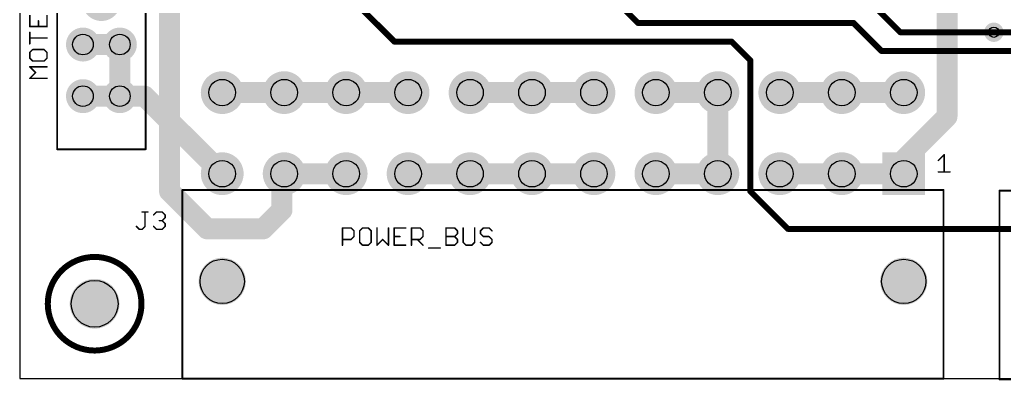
# Model space of a CAD drawing. Extents: x 0 to 5.5, y 0 to 2.75.
# Drawn here: x 0 to 2.628, y -0.004 to 0.959 of the extents above; entities that cross this region are included whole.
import ezdxf

# ---------------------------------------------------------------- set-up
doc = ezdxf.new("R2010")
doc.units = 0
for name, color, linetype in [('1', 14, 'CONTINUOUS'), ('16', 174, 'CONTINUOUS'), ('17', 94, 'CONTINUOUS'), ('18', 94, 'CONTINUOUS'), ('20', 178, 'CONTINUOUS'), ('21', 250, 'CONTINUOUS'), ('23', 178, 'CONTINUOUS'), ('29', 250, 'CONTINUOUS'), ('30', 250, 'CONTINUOUS'), ('44', 250, 'CONTINUOUS')]:
    doc.layers.add(name, color=color, linetype=linetype)

# ---------------------------------------------------------------- blocks, each defined once
blk = doc.blocks.new('SQUAREP')
blk.add_solid([(-0.5, -0.5), (0.5, -0.5), (-0.5, 0.5), (0.5, 0.5)])
blk = doc.blocks.new('ROUNDP')
at = {"const_width": 0.5}
blk.add_lwpolyline([(0, -0.25, 1), (0, 0.25, 1), (0, -0.25)], format="xyb", dxfattribs=at)
blk = doc.blocks.new('ROUNDV')
at = {"const_width": 0.5}
blk.add_lwpolyline([(0, -0.25, 1), (0, 0.25, 1), (0, -0.25)], format="xyb", dxfattribs=at)

msp = doc.modelspace()

# ---------------------------------------------------------------- linework, layer by layer
at = {"layer": '1'}
for points, const_width in [([(0.4, 1.05), (0.4, 0.5)], 0.056), ([(2.475, 0.7), (2.475, 1)], 0.056), ([(0.168898, 0.892126), (0.267323, 0.892126)], 0.056), ([(0.267323, 0.892126), (0.267323, 0.754331)], 0.056), ([(2.6, 0.925), (2.675, 0.925)], 0.016), ([(0.705906, 0.76378), (0.540551, 0.76378)], 0.056), ([(0.87126, 0.76378), (0.705906, 0.76378)], 0.056), ([(1.036614, 0.76378), (0.87126, 0.76378)], 0.056), ([(1.367323, 0.76378), (1.201969, 0.76378)], 0.056), ([(1.532677, 0.76378), (1.367323, 0.76378)], 0.056), ([(1.698031, 0.76378), (1.863386, 0.76378)], 0.056), ([(1.863386, 0.76378), (1.863386, 0.547244)], 0.056), ([(2.02874, 0.76378), (2.194094, 0.76378)], 0.056), ([(2.194094, 0.76378), (2.359449, 0.76378)], 0.056), ([(0.267323, 0.754331), (0.168898, 0.754331)], 0.056), ([(2.359449, 0.584449), (2.475, 0.7)], 0.056), ([(2.359449, 0.547244), (2.359449, 0.584449)], 0.056), ([(0.7, 0.541339), (0.705906, 0.547244)], 0.056), ([(0.7, 0.45), (0.7, 0.541339)], 0.056), ([(0.87126, 0.547244), (0.705906, 0.547244)], 0.056), ([(1.036614, 0.547244), (1.201969, 0.547244)], 0.056), ([(1.201969, 0.547244), (1.367323, 0.547244)], 0.056), ([(1.367323, 0.547244), (1.532677, 0.547244)], 0.056), ([(1.863386, 0.547244), (1.698031, 0.547244)], 0.056), ([(2.02874, 0.547244), (2.194094, 0.547244)], 0.056), ([(2.194094, 0.547244), (2.359449, 0.547244)], 0.056), ([(0.4, 0.5), (0.5, 0.4)], 0.056), ([(0.65, 0.4), (0.7, 0.45)], 0.056), ([(0.5, 0.4), (0.65, 0.4)], 0.056)]:
    msp.add_lwpolyline(points, dxfattribs=dict(at, const_width=const_width))
for points, const_width in [([(0.168898, 0.906126, 1), (0.168898, 0.878126)], 0.028), ([(0.281323, 0.892126, 1), (0.253323, 0.892126)], 0.028), ([(0.267323, 0.878126, 1), (0.267323, 0.906126)], 0.028), ([(2.6, 0.929, 1), (2.6, 0.921)], 0.008), ([(0.540551, 0.77778, 1), (0.540551, 0.74978)], 0.028), ([(0.705906, 0.77778, 1), (0.705906, 0.74978)], 0.028), ([(0.705906, 0.74978, 1), (0.705906, 0.77778)], 0.028), ([(0.87126, 0.77778, 1), (0.87126, 0.74978)], 0.028), ([(0.87126, 0.74978, 1), (0.87126, 0.77778)], 0.028), ([(1.036614, 0.74978, 1), (1.036614, 0.77778)], 0.028), ([(1.201969, 0.77778, 1), (1.201969, 0.74978)], 0.028), ([(1.367323, 0.77778, 1), (1.367323, 0.74978)], 0.028), ([(1.367323, 0.74978, 1), (1.367323, 0.77778)], 0.028), ([(1.532677, 0.74978, 1), (1.532677, 0.77778)], 0.028), ([(1.698031, 0.77778, 1), (1.698031, 0.74978)], 0.028), ([(1.877386, 0.76378, 1), (1.849386, 0.76378)], 0.028), ([(1.863386, 0.74978, 1), (1.863386, 0.77778)], 0.028), ([(2.02874, 0.77778, 1), (2.02874, 0.74978)], 0.028), ([(2.194094, 0.77778, 1), (2.194094, 0.74978)], 0.028), ([(2.194094, 0.74978, 1), (2.194094, 0.77778)], 0.028), ([(2.359449, 0.74978, 1), (2.359449, 0.77778)], 0.028), ([(0.168898, 0.768331, 1), (0.168898, 0.740331)], 0.028), ([(0.253323, 0.754331, 1), (0.281323, 0.754331)], 0.028), ([(0.267323, 0.740331, 1), (0.267323, 0.768331)], 0.028), ([(2.461, 0.7, 1), (2.489, 0.7)], 0.028), ([(2.484899, 0.690101, 1), (2.465101, 0.709899)], 0.028), ([(2.349549, 0.594348, 1), (2.369348, 0.574549)], 0.028), ([(2.373449, 0.584449, 1), (2.345449, 0.584449)], 0.028), ([(0.714, 0.541339, 1), (0.686, 0.541339)], 0.028), ([(0.690101, 0.551238, 1), (0.709899, 0.531439)], 0.028), ([(0.705906, 0.561244, 1), (0.705906, 0.533244)], 0.028), ([(0.715805, 0.537345, 1), (0.696006, 0.557144)], 0.028), ([(0.87126, 0.533244, 1), (0.87126, 0.561244)], 0.028), ([(1.036614, 0.561244, 1), (1.036614, 0.533244)], 0.028), ([(1.201969, 0.561244, 1), (1.201969, 0.533244)], 0.028), ([(1.201969, 0.533244, 1), (1.201969, 0.561244)], 0.028), ([(1.367323, 0.561244, 1), (1.367323, 0.533244)], 0.028), ([(1.367323, 0.533244, 1), (1.367323, 0.561244)], 0.028), ([(1.532677, 0.533244, 1), (1.532677, 0.561244)], 0.028), ([(1.698031, 0.561244, 1), (1.698031, 0.533244)], 0.028), ([(1.849386, 0.547244, 1), (1.877386, 0.547244)], 0.028), ([(1.863386, 0.533244, 1), (1.863386, 0.561244)], 0.028), ([(2.02874, 0.561244, 1), (2.02874, 0.533244)], 0.028), ([(2.194094, 0.561244, 1), (2.194094, 0.533244)], 0.028), ([(2.194094, 0.533244, 1), (2.194094, 0.561244)], 0.028), ([(2.345449, 0.547244, 1), (2.373449, 0.547244)], 0.028), ([(2.359449, 0.533244, 1), (2.359449, 0.561244)], 0.028), ([(0.409899, 0.509899, 1), (0.390101, 0.490101)], 0.028), ([(0.386, 0.5, 1), (0.414, 0.5)], 0.028), ([(0.709899, 0.440101, 1), (0.690101, 0.459899)], 0.028), ([(0.686, 0.45, 1), (0.714, 0.45)], 0.028), ([(0.5, 0.414, 1), (0.5, 0.386)], 0.028), ([(0.490101, 0.390101, 1), (0.509899, 0.409899)], 0.028), ([(0.640101, 0.409899, 1), (0.659899, 0.390101)], 0.028), ([(0.65, 0.386, 1), (0.65, 0.414)], 0.028)]:
    msp.add_lwpolyline(points, format="xyb", dxfattribs=dict(at, const_width=const_width))
at = {"layer": '16'}
for points, const_width in [([(1.5, 1.1), (1.65, 0.95)], 0.016), ([(2.225, 1.05), (2.35, 0.925)], 0.016), ([(0.9, 1), (1, 0.9)], 0.016), ([(1.65, 0.95), (2.225, 0.95)], 0.016), ([(2.225, 0.95), (2.3, 0.875)], 0.016), ([(2.35, 0.925), (2.6, 0.925)], 0.016), ([(1, 0.9), (1.9, 0.9)], 0.016), ([(1.9, 0.9), (1.95, 0.85)], 0.016), ([(2.3, 0.875), (2.725, 0.875)], 0.016), ([(1.95, 0.85), (1.95, 0.5)], 0.016), ([(0.267323, 0.754331), (0.333465, 0.754331)], 0.056), ([(0.333465, 0.754331), (0.540551, 0.547244)], 0.056), ([(1.95, 0.5), (2.05, 0.4)], 0.016), ([(2.05, 0.4), (2.8, 0.4)], 0.016)]:
    msp.add_lwpolyline(points, dxfattribs=dict(at, const_width=const_width))
for points, const_width in [([(1.65, 0.954, 1), (1.65, 0.946)], 0.008), ([(1.647172, 0.947172, 1), (1.652828, 0.952828)], 0.008), ([(2.227828, 0.952828, 1), (2.222172, 0.947172)], 0.008), ([(2.225, 0.946, 1), (2.225, 0.954)], 0.008), ([(2.35, 0.929, 1), (2.35, 0.921)], 0.008), ([(2.347172, 0.922172, 1), (2.352828, 0.927828)], 0.008), ([(2.6, 0.921, 1), (2.6, 0.929)], 0.008), ([(1, 0.904, 1), (1, 0.896)], 0.008), ([(0.997172, 0.897172, 1), (1.002828, 0.902828)], 0.008), ([(1.902828, 0.902828, 1), (1.897172, 0.897172)], 0.008), ([(1.9, 0.896, 1), (1.9, 0.904)], 0.008), ([(2.3, 0.879, 1), (2.3, 0.871)], 0.008), ([(2.297172, 0.872172, 1), (2.302828, 0.877828)], 0.008), ([(1.954, 0.85, 1), (1.946, 0.85)], 0.008), ([(1.947172, 0.847172, 1), (1.952828, 0.852828)], 0.008), ([(0.267323, 0.768331, 1), (0.267323, 0.740331)], 0.028), ([(0.343364, 0.76423, 1), (0.323565, 0.744431)], 0.028), ([(0.333465, 0.740331, 1), (0.333465, 0.768331)], 0.028), ([(0.530652, 0.537345, 1), (0.550451, 0.557144)], 0.028), ([(1.946, 0.5, 1), (1.954, 0.5)], 0.008), ([(1.952828, 0.502828, 1), (1.947172, 0.497172)], 0.008), ([(2.05, 0.404, 1), (2.05, 0.396)], 0.008), ([(2.047172, 0.397172, 1), (2.052828, 0.402828)], 0.008)]:
    msp.add_lwpolyline(points, format="xyb", dxfattribs=dict(at, const_width=const_width))
at = {"layer": '20'}
for p, q in [((0, 2.75), (0, 0)), ((0, 0), (5.5, 0))]:
    msp.add_line(p, q, dxfattribs=at)
for centre, radius in [((0.540551, 0.259843), 0.059055), ((2.359449, 0.259843), 0.059055), ((0.2, 0.2), 0.0625)]:
    msp.add_circle(centre, radius, dxfattribs=at)
at = {"layer": '21'}
for points, const_width in [([(0.1, 1.4), (0.1, 0.612598)], 0.005), ([(0.33622, 0.612598), (0.33622, 1.4)], 0.005), ([(0.026961, 0.970811), (0.026961, 0.940118)], 0.004), ([(0.073, 0.940118), (0.073, 0.970811)], 0.004), ([(0.04998, 0.940118), (0.04998, 0.955464)], 0.004), ([(0.026961, 0.940118), (0.073, 0.940118)], 0.004), ([(0.026961, 0.894078), (0.026961, 0.924771)], 0.004), ([(0.073, 0.909425), (0.026961, 0.909425)], 0.004), ([(0.034634, 0.878732), (0.026961, 0.871059)], 0.004), ([(0.026961, 0.871059), (0.026961, 0.855712)], 0.004), ([(0.065327, 0.878732), (0.034634, 0.878732)], 0.004), ([(0.073, 0.871059), (0.065327, 0.878732)], 0.004), ([(0.073, 0.855712), (0.073, 0.871059)], 0.004), ([(0.026961, 0.855712), (0.034634, 0.848039)], 0.004), ([(0.034634, 0.848039), (0.065327, 0.848039)], 0.004), ([(0.065327, 0.848039), (0.073, 0.855712)], 0.004), ([(0.042307, 0.817346), (0.026961, 0.832693)], 0.004), ([(0.026961, 0.832693), (0.073, 0.832693)], 0.004), ([(0.026961, 0.802), (0.042307, 0.817346)], 0.004), ([(0.073, 0.802), (0.026961, 0.802)], 0.004), ([(0.1, 0.612598), (0.33622, 0.612598)], 0.005), ([(2.452, 0.582693), (2.467346, 0.598039)], 0.004), ([(2.467346, 0.598039), (2.467346, 0.552)], 0.004), ([(2.452, 0.552), (2.482693, 0.552)], 0.004), ([(0.434252, 0.503937), (0.434252, 0)], 0.005), ([(2.465748, 0.503937), (0.434252, 0.503937)], 0.005), ([(2.465748, 0), (2.465748, 0.503937)], 0.005), ([(2.614961, 0.501969), (3.985039, 0.501969)], 0.005), ([(2.614961, -0.001969), (2.614961, 0.501969)], 0.005), ([(0.326795, 0.44489), (0.342142, 0.44489)], 0.004), ([(0.334468, 0.406523), (0.334468, 0.44489)], 0.004), ([(0.357488, 0.437216), (0.365161, 0.44489)], 0.004), ([(0.365161, 0.44489), (0.380508, 0.44489)], 0.004), ([(0.380508, 0.44489), (0.388181, 0.437216)], 0.004), ([(0.380508, 0.42187), (0.372834, 0.42187)], 0.004), ([(0.388181, 0.429543), (0.380508, 0.42187)], 0.004), ([(0.380508, 0.42187), (0.388181, 0.414197)], 0.004), ([(0.388181, 0.437216), (0.388181, 0.429543)], 0.004), ([(0.311449, 0.406523), (0.319122, 0.39885)], 0.004), ([(0.319122, 0.39885), (0.326795, 0.39885)], 0.004), ([(0.326795, 0.39885), (0.334468, 0.406523)], 0.004), ([(0.365161, 0.39885), (0.357488, 0.406523)], 0.004), ([(0.380508, 0.39885), (0.365161, 0.39885)], 0.004), ([(0.388181, 0.406523), (0.380508, 0.39885)], 0.004), ([(0.388181, 0.414197), (0.388181, 0.406523)], 0.004), ([(0.861449, 0.356331), (0.861449, 0.40237)], 0.004), ([(0.861449, 0.40237), (0.884468, 0.40237)], 0.004), ([(0.884468, 0.40237), (0.892142, 0.394697)], 0.004), ([(0.892142, 0.394697), (0.892142, 0.37935)], 0.004), ([(0.915161, 0.40237), (0.907488, 0.394697)], 0.004), ([(0.907488, 0.394697), (0.907488, 0.364004)], 0.004), ([(0.930508, 0.40237), (0.915161, 0.40237)], 0.004), ([(0.938181, 0.394697), (0.930508, 0.40237)], 0.004), ([(0.938181, 0.364004), (0.938181, 0.394697)], 0.004), ([(0.953527, 0.40237), (0.953527, 0.356331)], 0.004), ([(0.98422, 0.356331), (0.98422, 0.40237)], 0.004), ([(1.030259, 0.40237), (0.999567, 0.40237)], 0.004), ([(0.999567, 0.40237), (0.999567, 0.356331)], 0.004), ([(1.045606, 0.356331), (1.045606, 0.40237)], 0.004), ([(1.045606, 0.40237), (1.068625, 0.40237)], 0.004), ([(1.068625, 0.40237), (1.076299, 0.394697)], 0.004), ([(1.076299, 0.394697), (1.076299, 0.37935)], 0.004), ([(1.137684, 0.356331), (1.137684, 0.40237)], 0.004), ([(1.137684, 0.40237), (1.160704, 0.40237)], 0.004), ([(1.160704, 0.40237), (1.168377, 0.394697)], 0.004), ([(1.168377, 0.394697), (1.168377, 0.387023)], 0.004), ([(1.183724, 0.40237), (1.183724, 0.364004)], 0.004), ([(1.214416, 0.364004), (1.214416, 0.40237)], 0.004), ([(1.237436, 0.40237), (1.229763, 0.394697)], 0.004), ([(1.229763, 0.394697), (1.229763, 0.387023)], 0.004), ([(1.252782, 0.40237), (1.237436, 0.40237)], 0.004), ([(1.260456, 0.394697), (1.252782, 0.40237)], 0.004), ([(0.884468, 0.371677), (0.861449, 0.371677)], 0.004), ([(0.892142, 0.37935), (0.884468, 0.371677)], 0.004), ([(0.953527, 0.356331), (0.968874, 0.371677)], 0.004), ([(0.968874, 0.371677), (0.98422, 0.356331)], 0.004), ([(0.999567, 0.37935), (1.014913, 0.37935)], 0.004), ([(1.068625, 0.371677), (1.045606, 0.371677)], 0.004), ([(1.060952, 0.371677), (1.076299, 0.356331)], 0.004), ([(1.076299, 0.37935), (1.068625, 0.371677)], 0.004), ([(1.137684, 0.37935), (1.160704, 0.37935)], 0.004), ([(1.168377, 0.387023), (1.160704, 0.37935)], 0.004), ([(1.160704, 0.37935), (1.168377, 0.371677)], 0.004), ([(1.168377, 0.371677), (1.168377, 0.364004)], 0.004), ([(1.229763, 0.387023), (1.237436, 0.37935)], 0.004), ([(1.237436, 0.37935), (1.252782, 0.37935)], 0.004), ([(1.252782, 0.37935), (1.260456, 0.371677)], 0.004), ([(1.260456, 0.371677), (1.260456, 0.364004)], 0.004), ([(0.907488, 0.364004), (0.915161, 0.356331)], 0.004), ([(0.915161, 0.356331), (0.930508, 0.356331)], 0.004), ([(0.930508, 0.356331), (0.938181, 0.364004)], 0.004), ([(0.999567, 0.356331), (1.030259, 0.356331)], 0.004), ([(1.091645, 0.348658), (1.122338, 0.348658)], 0.004), ([(1.160704, 0.356331), (1.137684, 0.356331)], 0.004), ([(1.168377, 0.364004), (1.160704, 0.356331)], 0.004), ([(1.183724, 0.364004), (1.191397, 0.356331)], 0.004), ([(1.191397, 0.356331), (1.206743, 0.356331)], 0.004), ([(1.206743, 0.356331), (1.214416, 0.364004)], 0.004), ([(1.237436, 0.356331), (1.229763, 0.364004)], 0.004), ([(1.252782, 0.356331), (1.237436, 0.356331)], 0.004), ([(1.260456, 0.364004), (1.252782, 0.356331)], 0.004), ([(0.434252, 0), (2.465748, 0)], 0.005), ([(3.985039, -0.001969), (2.614961, -0.001969)], 0.005)]:
    msp.add_lwpolyline(points, dxfattribs=dict(at, const_width=const_width))
for points, const_width in [([(0.05098, 0.955464, 1), (0.04898, 0.955464)], 0.002), ([(0.026961, 0.941118, 1), (0.026961, 0.939118)], 0.002), ([(0.025961, 0.940118, 1), (0.027961, 0.940118)], 0.002), ([(0.027961, 0.924771, 1), (0.025961, 0.924771)], 0.002), ([(0.04898, 0.940118, 1), (0.05098, 0.940118)], 0.002), ([(0.072, 0.940118, 1), (0.074, 0.940118)], 0.002), ([(0.073, 0.939118, 1), (0.073, 0.941118)], 0.002), ([(0.026961, 0.910425, 1), (0.026961, 0.908425)], 0.002), ([(0.025961, 0.894078, 1), (0.027961, 0.894078)], 0.002), ([(0.073, 0.908425, 1), (0.073, 0.910425)], 0.002), ([(0.027961, 0.871059, 1), (0.025961, 0.871059)], 0.002), ([(0.026254, 0.871766, 1), (0.027668, 0.870352)], 0.002), ([(0.034634, 0.879732, 1), (0.034634, 0.877732)], 0.002), ([(0.035341, 0.878025, 1), (0.033927, 0.879439)], 0.002), ([(0.066034, 0.879439, 1), (0.06462, 0.878025)], 0.002), ([(0.065327, 0.877732, 1), (0.065327, 0.879732)], 0.002), ([(0.074, 0.871059, 1), (0.072, 0.871059)], 0.002), ([(0.072293, 0.870352, 1), (0.073707, 0.871766)], 0.002), ([(0.027668, 0.856419, 1), (0.026254, 0.855005)], 0.002), ([(0.025961, 0.855712, 1), (0.027961, 0.855712)], 0.002), ([(0.034634, 0.849039, 1), (0.034634, 0.847039)], 0.002), ([(0.033927, 0.847332, 1), (0.035341, 0.848746)], 0.002), ([(0.06462, 0.848746, 1), (0.066034, 0.847332)], 0.002), ([(0.065327, 0.847039, 1), (0.065327, 0.849039)], 0.002), ([(0.072, 0.855712, 1), (0.074, 0.855712)], 0.002), ([(0.073707, 0.855005, 1), (0.072293, 0.856419)], 0.002), ([(0.027668, 0.8334, 1), (0.026254, 0.831986)], 0.002), ([(0.026961, 0.833693, 1), (0.026961, 0.831693)], 0.002), ([(0.043014, 0.816639, 1), (0.0416, 0.818053)], 0.002), ([(0.0416, 0.816639, 1), (0.043014, 0.818053)], 0.002), ([(0.073, 0.831693, 1), (0.073, 0.833693)], 0.002), ([(0.026961, 0.803, 1), (0.026961, 0.801)], 0.002), ([(0.026254, 0.802707, 1), (0.027668, 0.801293)], 0.002), ([(0.073, 0.801, 1), (0.073, 0.803)], 0.002), ([(0.1, 0.613848, 1), (0.1, 0.611348)], 0.0025), ([(0.09875, 0.612598, 1), (0.10125, 0.612598)], 0.0025), ([(0.33497, 0.612598, 1), (0.33747, 0.612598)], 0.0025), ([(0.33622, 0.611348, 1), (0.33622, 0.613848)], 0.0025), ([(2.451293, 0.5834, 1), (2.452707, 0.581986)], 0.002), ([(2.468346, 0.598039, 1), (2.466346, 0.598039)], 0.002), ([(2.468053, 0.597332, 1), (2.466639, 0.598746)], 0.002), ([(2.452, 0.553, 1), (2.452, 0.551)], 0.002), ([(2.466346, 0.552, 1), (2.468346, 0.552)], 0.002), ([(2.482693, 0.551, 1), (2.482693, 0.553)], 0.002), ([(0.435502, 0.503937, 1), (0.433002, 0.503937)], 0.0025), ([(0.434252, 0.505187, 1), (0.434252, 0.502687)], 0.0025), ([(2.466998, 0.503937, 1), (2.464498, 0.503937)], 0.0025), ([(2.465748, 0.502687, 1), (2.465748, 0.505187)], 0.0025), ([(2.614961, 0.503219, 1), (2.614961, 0.500719)], 0.0025), ([(2.616211, 0.501969, 1), (2.613711, 0.501969)], 0.0025), ([(0.326795, 0.44589, 1), (0.326795, 0.44389)], 0.002), ([(0.335468, 0.44489, 1), (0.333468, 0.44489)], 0.002), ([(0.342142, 0.44389, 1), (0.342142, 0.44589)], 0.002), ([(0.365161, 0.44589, 1), (0.365161, 0.44389)], 0.002), ([(0.365868, 0.444183, 1), (0.364454, 0.445597)], 0.002), ([(0.381215, 0.445597, 1), (0.379801, 0.444183)], 0.002), ([(0.380508, 0.44389, 1), (0.380508, 0.44589)], 0.002), ([(0.356781, 0.437924, 1), (0.358195, 0.436509)], 0.002), ([(0.372834, 0.42287, 1), (0.372834, 0.42087)], 0.002), ([(0.381215, 0.422577, 1), (0.379801, 0.421163)], 0.002), ([(0.379801, 0.422577, 1), (0.381215, 0.421163)], 0.002), ([(0.380508, 0.42087, 1), (0.380508, 0.42287)], 0.002), ([(0.389181, 0.437216, 1), (0.387181, 0.437216)], 0.002), ([(0.387181, 0.429543, 1), (0.389181, 0.429543)], 0.002), ([(0.387474, 0.436509, 1), (0.388888, 0.437924)], 0.002), ([(0.388888, 0.428836, 1), (0.387474, 0.43025)], 0.002), ([(0.312156, 0.407231, 1), (0.310742, 0.405816)], 0.002), ([(0.319122, 0.39985, 1), (0.319122, 0.39785)], 0.002), ([(0.318415, 0.398143, 1), (0.319829, 0.399558)], 0.002), ([(0.326088, 0.399558, 1), (0.327502, 0.398143)], 0.002), ([(0.326795, 0.39785, 1), (0.326795, 0.39985)], 0.002), ([(0.333468, 0.406523, 1), (0.335468, 0.406523)], 0.002), ([(0.335175, 0.405816, 1), (0.333761, 0.407231)], 0.002), ([(0.358195, 0.407231, 1), (0.356781, 0.405816)], 0.002), ([(0.365161, 0.39985, 1), (0.365161, 0.39785)], 0.002), ([(0.364454, 0.398143, 1), (0.365868, 0.399558)], 0.002), ([(0.379801, 0.399558, 1), (0.381215, 0.398143)], 0.002), ([(0.380508, 0.39785, 1), (0.380508, 0.39985)], 0.002), ([(0.389181, 0.414197, 1), (0.387181, 0.414197)], 0.002), ([(0.387181, 0.406523, 1), (0.389181, 0.406523)], 0.002), ([(0.387474, 0.41349, 1), (0.388888, 0.414904)], 0.002), ([(0.388888, 0.405816, 1), (0.387474, 0.407231)], 0.002), ([(0.862449, 0.40237, 1), (0.860449, 0.40237)], 0.002), ([(0.861449, 0.40337, 1), (0.861449, 0.40137)], 0.002), ([(0.885175, 0.403077, 1), (0.883761, 0.401663)], 0.002), ([(0.884468, 0.40137, 1), (0.884468, 0.40337)], 0.002), ([(0.893142, 0.394697, 1), (0.891142, 0.394697)], 0.002), ([(0.891435, 0.39399, 1), (0.892849, 0.395404)], 0.002), ([(0.908488, 0.394697, 1), (0.906488, 0.394697)], 0.002), ([(0.906781, 0.395404, 1), (0.908195, 0.39399)], 0.002), ([(0.915161, 0.40337, 1), (0.915161, 0.40137)], 0.002), ([(0.915868, 0.401663, 1), (0.914454, 0.403077)], 0.002), ([(0.931215, 0.403077, 1), (0.929801, 0.401663)], 0.002), ([(0.930508, 0.40137, 1), (0.930508, 0.40337)], 0.002), ([(0.939181, 0.394697, 1), (0.937181, 0.394697)], 0.002), ([(0.937474, 0.39399, 1), (0.938888, 0.395404)], 0.002), ([(0.954527, 0.40237, 1), (0.952527, 0.40237)], 0.002), ([(0.98522, 0.40237, 1), (0.98322, 0.40237)], 0.002), ([(0.999567, 0.40337, 1), (0.999567, 0.40137)], 0.002), ([(1.000567, 0.40237, 1), (0.998567, 0.40237)], 0.002), ([(1.030259, 0.40137, 1), (1.030259, 0.40337)], 0.002), ([(1.046606, 0.40237, 1), (1.044606, 0.40237)], 0.002), ([(1.045606, 0.40337, 1), (1.045606, 0.40137)], 0.002), ([(1.069332, 0.403077, 1), (1.067918, 0.401663)], 0.002), ([(1.068625, 0.40137, 1), (1.068625, 0.40337)], 0.002), ([(1.077299, 0.394697, 1), (1.075299, 0.394697)], 0.002), ([(1.075591, 0.39399, 1), (1.077006, 0.395404)], 0.002), ([(1.138684, 0.40237, 1), (1.136684, 0.40237)], 0.002), ([(1.137684, 0.40337, 1), (1.137684, 0.40137)], 0.002), ([(1.161411, 0.403077, 1), (1.159997, 0.401663)], 0.002), ([(1.160704, 0.40137, 1), (1.160704, 0.40337)], 0.002), ([(1.169377, 0.394697, 1), (1.167377, 0.394697)], 0.002), ([(1.16767, 0.39399, 1), (1.169084, 0.395404)], 0.002), ([(1.184724, 0.40237, 1), (1.182724, 0.40237)], 0.002), ([(1.215416, 0.40237, 1), (1.213416, 0.40237)], 0.002), ([(1.230763, 0.394697, 1), (1.228763, 0.394697)], 0.002), ([(1.229056, 0.395404, 1), (1.23047, 0.39399)], 0.002), ([(1.237436, 0.40337, 1), (1.237436, 0.40137)], 0.002), ([(1.238143, 0.401663, 1), (1.236729, 0.403077)], 0.002), ([(1.253489, 0.403077, 1), (1.252075, 0.401663)], 0.002), ([(1.252782, 0.40137, 1), (1.252782, 0.40337)], 0.002), ([(1.259748, 0.39399, 1), (1.261163, 0.395404)], 0.002), ([(0.861449, 0.372677, 1), (0.861449, 0.370677)], 0.002), ([(0.883761, 0.372384, 1), (0.885175, 0.37097)], 0.002), ([(0.884468, 0.370677, 1), (0.884468, 0.372677)], 0.002), ([(0.891142, 0.37935, 1), (0.893142, 0.37935)], 0.002), ([(0.892849, 0.378643, 1), (0.891435, 0.380057)], 0.002), ([(0.969581, 0.372384, 1), (0.968167, 0.37097)], 0.002), ([(0.969581, 0.37097, 1), (0.968167, 0.372384)], 0.002), ([(0.999567, 0.38035, 1), (0.999567, 0.37835)], 0.002), ([(1.014913, 0.37835, 1), (1.014913, 0.38035)], 0.002), ([(1.045606, 0.372677, 1), (1.045606, 0.370677)], 0.002), ([(1.061659, 0.372384, 1), (1.060245, 0.37097)], 0.002), ([(1.067918, 0.372384, 1), (1.069332, 0.37097)], 0.002), ([(1.068625, 0.370677, 1), (1.068625, 0.372677)], 0.002), ([(1.075299, 0.37935, 1), (1.077299, 0.37935)], 0.002), ([(1.077006, 0.378643, 1), (1.075591, 0.380057)], 0.002), ([(1.137684, 0.38035, 1), (1.137684, 0.37835)], 0.002), ([(1.161411, 0.380057, 1), (1.159997, 0.378643)], 0.002), ([(1.159997, 0.380057, 1), (1.161411, 0.378643)], 0.002), ([(1.160704, 0.37835, 1), (1.160704, 0.38035)], 0.002), ([(1.167377, 0.387023, 1), (1.169377, 0.387023)], 0.002), ([(1.169377, 0.371677, 1), (1.167377, 0.371677)], 0.002), ([(1.169084, 0.386316, 1), (1.16767, 0.387731)], 0.002), ([(1.16767, 0.37097, 1), (1.169084, 0.372384)], 0.002), ([(1.23047, 0.387731, 1), (1.229056, 0.386316)], 0.002), ([(1.228763, 0.387023, 1), (1.230763, 0.387023)], 0.002), ([(1.237436, 0.38035, 1), (1.237436, 0.37835)], 0.002), ([(1.236729, 0.378643, 1), (1.238143, 0.380057)], 0.002), ([(1.253489, 0.380057, 1), (1.252075, 0.378643)], 0.002), ([(1.252782, 0.37835, 1), (1.252782, 0.38035)], 0.002), ([(1.261456, 0.371677, 1), (1.259456, 0.371677)], 0.002), ([(1.259748, 0.37097, 1), (1.261163, 0.372384)], 0.002), ([(0.860449, 0.356331, 1), (0.862449, 0.356331)], 0.002), ([(0.908195, 0.364711, 1), (0.906781, 0.363297)], 0.002), ([(0.906488, 0.364004, 1), (0.908488, 0.364004)], 0.002), ([(0.915161, 0.357331, 1), (0.915161, 0.355331)], 0.002), ([(0.914454, 0.355624, 1), (0.915868, 0.357038)], 0.002), ([(0.929801, 0.357038, 1), (0.931215, 0.355624)], 0.002), ([(0.930508, 0.355331, 1), (0.930508, 0.357331)], 0.002), ([(0.937181, 0.364004, 1), (0.939181, 0.364004)], 0.002), ([(0.938888, 0.363297, 1), (0.937474, 0.364711)], 0.002), ([(0.95282, 0.357038, 1), (0.954234, 0.355624)], 0.002), ([(0.952527, 0.356331, 1), (0.954527, 0.356331)], 0.002), ([(0.98322, 0.356331, 1), (0.98522, 0.356331)], 0.002), ([(0.983513, 0.355624, 1), (0.984927, 0.357038)], 0.002), ([(0.999567, 0.357331, 1), (0.999567, 0.355331)], 0.002), ([(0.998567, 0.356331, 1), (1.000567, 0.356331)], 0.002), ([(1.030259, 0.355331, 1), (1.030259, 0.357331)], 0.002), ([(1.044606, 0.356331, 1), (1.046606, 0.356331)], 0.002), ([(1.075591, 0.355624, 1), (1.077006, 0.357038)], 0.002), ([(1.091645, 0.349658, 1), (1.091645, 0.347658)], 0.002), ([(1.122338, 0.347658, 1), (1.122338, 0.349658)], 0.002), ([(1.137684, 0.357331, 1), (1.137684, 0.355331)], 0.002), ([(1.136684, 0.356331, 1), (1.138684, 0.356331)], 0.002), ([(1.159997, 0.357038, 1), (1.161411, 0.355624)], 0.002), ([(1.160704, 0.355331, 1), (1.160704, 0.357331)], 0.002), ([(1.167377, 0.364004, 1), (1.169377, 0.364004)], 0.002), ([(1.169084, 0.363297, 1), (1.16767, 0.364711)], 0.002), ([(1.184431, 0.364711, 1), (1.183016, 0.363297)], 0.002), ([(1.182724, 0.364004, 1), (1.184724, 0.364004)], 0.002), ([(1.191397, 0.357331, 1), (1.191397, 0.355331)], 0.002), ([(1.19069, 0.355624, 1), (1.192104, 0.357038)], 0.002), ([(1.206036, 0.357038, 1), (1.20745, 0.355624)], 0.002), ([(1.206743, 0.355331, 1), (1.206743, 0.357331)], 0.002), ([(1.213416, 0.364004, 1), (1.215416, 0.364004)], 0.002), ([(1.215123, 0.363297, 1), (1.213709, 0.364711)], 0.002), ([(1.23047, 0.364711, 1), (1.229056, 0.363297)], 0.002), ([(1.237436, 0.357331, 1), (1.237436, 0.355331)], 0.002), ([(1.236729, 0.355624, 1), (1.238143, 0.357038)], 0.002), ([(1.252075, 0.357038, 1), (1.253489, 0.355624)], 0.002), ([(1.252782, 0.355331, 1), (1.252782, 0.357331)], 0.002), ([(1.259456, 0.364004, 1), (1.261456, 0.364004)], 0.002), ([(1.261163, 0.363297, 1), (1.259748, 0.364711)], 0.002), ([(0.2, 0.075, 1), (0.2, 0.325, 1), (0.2, 0.075)], 0.016), ([(0.434252, 0.00125, 1), (0.434252, -0.00125)], 0.0025), ([(0.433002, 0, 1), (0.435502, 0)], 0.0025), ([(2.464498, 0, 1), (2.466998, 0)], 0.0025), ([(2.465748, -0.00125, 1), (2.465748, 0.00125)], 0.0025), ([(2.614961, -0.000719, 1), (2.614961, -0.003219)], 0.0025), ([(2.613711, -0.001969, 1), (2.616211, -0.001969)], 0.0025)]:
    msp.add_lwpolyline(points, format="xyb", dxfattribs=dict(at, const_width=const_width))
at = {"layer": '23'}
msp.add_point((1.45, 0), dxfattribs=at)
at = {"layer": '29'}
for points, const_width in [([(0.21811, 0.980677, 1), (0.21811, 1.031921, 1), (0.21811, 0.980677)], 0.051244), ([(0.540551, 0.228315, 1), (0.540551, 0.29137, 1), (0.540551, 0.228315)], 0.063055), ([(2.359449, 0.228315, 1), (2.359449, 0.29137, 1), (2.359449, 0.228315)], 0.063055), ([(0.2, 0.16675, 1), (0.2, 0.23325, 1), (0.2, 0.16675)], 0.0665)]:
    msp.add_lwpolyline(points, format="xyb", dxfattribs=dict(at, const_width=const_width))
at = {"layer": '30'}
for points, const_width in [([(0.21811, 0.980677, 1), (0.21811, 1.031921, 1), (0.21811, 0.980677)], 0.051244), ([(0.540551, 0.228315, 1), (0.540551, 0.29137, 1), (0.540551, 0.228315)], 0.063055), ([(2.359449, 0.228315, 1), (2.359449, 0.29137, 1), (2.359449, 0.228315)], 0.063055), ([(0.2, 0.16675, 1), (0.2, 0.23325, 1), (0.2, 0.16675)], 0.0665)]:
    msp.add_lwpolyline(points, format="xyb", dxfattribs=dict(at, const_width=const_width))
at = {"layer": '44'}
for centre, radius in [((2.6, 0.925), 0.01378), ((0.168898, 0.892126), 0.027559), ((0.267323, 0.892126), 0.027559), ((0.540551, 0.76378), 0.035433), ((0.705906, 0.76378), 0.035433), ((0.87126, 0.76378), 0.035433), ((1.036614, 0.76378), 0.035433), ((1.201969, 0.76378), 0.035433), ((1.367323, 0.76378), 0.035433), ((1.532677, 0.76378), 0.035433), ((1.698031, 0.76378), 0.035433), ((1.863386, 0.76378), 0.035433), ((2.02874, 0.76378), 0.035433), ((2.194094, 0.76378), 0.035433), ((2.359449, 0.76378), 0.035433), ((0.168898, 0.754331), 0.027559), ((0.267323, 0.754331), 0.027559), ((0.540551, 0.547244), 0.035433), ((0.705906, 0.547244), 0.035433), ((0.87126, 0.547244), 0.035433), ((1.036614, 0.547244), 0.035433), ((1.201969, 0.547244), 0.035433), ((1.367323, 0.547244), 0.035433), ((1.532677, 0.547244), 0.035433), ((1.698031, 0.547244), 0.035433), ((1.863386, 0.547244), 0.035433), ((2.02874, 0.547244), 0.035433), ((2.194094, 0.547244), 0.035433), ((2.359449, 0.547244), 0.035433)]:
    msp.add_circle(centre, radius, dxfattribs=at)

# ---------------------------------------------------------------- block references
at = {"layer": '17', "xscale": 0.082677, "yscale": 0.082677, "rotation": 270}
for p in [(0.168898, 0.892126), (0.168898, 0.892126), (0.267323, 0.892126), (0.267323, 0.892126), (0.168898, 0.754331), (0.168898, 0.754331), (0.267323, 0.754331), (0.267323, 0.754331)]:
    msp.add_blockref('ROUNDP', p, dxfattribs=at)
at = {"layer": '17', "xscale": 0.106299, "yscale": 0.106299}
for name, p in [('ROUNDP', (0.540551, 0.76378)), ('ROUNDP', (0.540551, 0.76378)), ('ROUNDP', (0.705906, 0.76378)), ('ROUNDP', (0.705906, 0.76378)), ('ROUNDP', (0.87126, 0.76378)), ('ROUNDP', (0.87126, 0.76378)), ('ROUNDP', (1.036614, 0.76378)), ('ROUNDP', (1.036614, 0.76378)), ('ROUNDP', (1.201969, 0.76378)), ('ROUNDP', (1.201969, 0.76378)), ('ROUNDP', (1.367323, 0.76378)), ('ROUNDP', (1.367323, 0.76378)), ('ROUNDP', (1.532677, 0.76378)), ('ROUNDP', (1.532677, 0.76378)), ('ROUNDP', (1.698031, 0.76378)), ('ROUNDP', (1.698031, 0.76378)), ('ROUNDP', (1.863386, 0.76378)), ('ROUNDP', (1.863386, 0.76378)), ('ROUNDP', (2.02874, 0.76378)), ('ROUNDP', (2.02874, 0.76378)), ('ROUNDP', (2.194094, 0.76378)), ('ROUNDP', (2.194094, 0.76378)), ('ROUNDP', (2.359449, 0.76378)), ('ROUNDP', (2.359449, 0.76378)), ('ROUNDP', (0.540551, 0.547244)), ('ROUNDP', (0.540551, 0.547244)), ('ROUNDP', (0.705906, 0.547244)), ('ROUNDP', (0.705906, 0.547244)), ('ROUNDP', (0.87126, 0.547244)), ('ROUNDP', (0.87126, 0.547244)), ('ROUNDP', (1.036614, 0.547244)), ('ROUNDP', (1.036614, 0.547244)), ('ROUNDP', (1.201969, 0.547244)), ('ROUNDP', (1.201969, 0.547244)), ('ROUNDP', (1.367323, 0.547244)), ('ROUNDP', (1.367323, 0.547244)), ('ROUNDP', (1.532677, 0.547244)), ('ROUNDP', (1.532677, 0.547244)), ('ROUNDP', (1.698031, 0.547244)), ('ROUNDP', (1.698031, 0.547244)), ('ROUNDP', (1.863386, 0.547244)), ('ROUNDP', (1.863386, 0.547244)), ('ROUNDP', (2.02874, 0.547244)), ('ROUNDP', (2.02874, 0.547244)), ('ROUNDP', (2.194094, 0.547244)), ('ROUNDP', (2.194094, 0.547244)), ('SQUAREP', (2.359449, 0.547244)), ('SQUAREP', (2.359449, 0.547244))]:
    msp.add_blockref(name, p, dxfattribs=at)
at = {"layer": '18', "xscale": 0.043559, "yscale": 0.043559}
msp.add_blockref('ROUNDV', (2.6, 0.925), dxfattribs=at)
msp.add_blockref('ROUNDV', (2.6, 0.925), dxfattribs=at)
at = {"layer": '29'}
for name, p, xscale, yscale in [('ROUNDV', (2.6, 0.925), 0.051559, 0.051559), ('ROUNDP', (0.540551, 0.76378), 0.114299, 0.114299), ('ROUNDP', (0.705906, 0.76378), 0.114299, 0.114299), ('ROUNDP', (0.87126, 0.76378), 0.114299, 0.114299), ('ROUNDP', (1.036614, 0.76378), 0.114299, 0.114299), ('ROUNDP', (1.201969, 0.76378), 0.114299, 0.114299), ('ROUNDP', (1.367323, 0.76378), 0.114299, 0.114299), ('ROUNDP', (1.532677, 0.76378), 0.114299, 0.114299), ('ROUNDP', (1.698031, 0.76378), 0.114299, 0.114299), ('ROUNDP', (1.863386, 0.76378), 0.114299, 0.114299), ('ROUNDP', (2.02874, 0.76378), 0.114299, 0.114299), ('ROUNDP', (2.194094, 0.76378), 0.114299, 0.114299), ('ROUNDP', (2.359449, 0.76378), 0.114299, 0.114299), ('ROUNDP', (0.540551, 0.547244), 0.114299, 0.114299), ('ROUNDP', (0.705906, 0.547244), 0.114299, 0.114299), ('ROUNDP', (0.87126, 0.547244), 0.114299, 0.114299), ('ROUNDP', (1.036614, 0.547244), 0.114299, 0.114299), ('ROUNDP', (1.201969, 0.547244), 0.114299, 0.114299), ('ROUNDP', (1.367323, 0.547244), 0.114299, 0.114299), ('ROUNDP', (1.532677, 0.547244), 0.114299, 0.114299), ('ROUNDP', (1.698031, 0.547244), 0.114299, 0.114299), ('ROUNDP', (1.863386, 0.547244), 0.114299, 0.114299), ('ROUNDP', (2.02874, 0.547244), 0.114299, 0.114299), ('ROUNDP', (2.194094, 0.547244), 0.114299, 0.114299), ('SQUAREP', (2.359449, 0.547244), 0.114299, 0.114299)]:
    msp.add_blockref(name, p, dxfattribs=dict(at, xscale=xscale, yscale=yscale))
at = {"layer": '29', "xscale": 0.090677, "yscale": 0.090677, "rotation": 270}
for p in [(0.168898, 0.892126), (0.267323, 0.892126), (0.168898, 0.754331), (0.267323, 0.754331)]:
    msp.add_blockref('ROUNDP', p, dxfattribs=at)
at = {"layer": '30'}
for name, p, xscale, yscale in [('ROUNDV', (2.6, 0.925), 0.051559, 0.051559), ('ROUNDP', (0.540551, 0.76378), 0.114299, 0.114299), ('ROUNDP', (0.705906, 0.76378), 0.114299, 0.114299), ('ROUNDP', (0.87126, 0.76378), 0.114299, 0.114299), ('ROUNDP', (1.036614, 0.76378), 0.114299, 0.114299), ('ROUNDP', (1.201969, 0.76378), 0.114299, 0.114299), ('ROUNDP', (1.367323, 0.76378), 0.114299, 0.114299), ('ROUNDP', (1.532677, 0.76378), 0.114299, 0.114299), ('ROUNDP', (1.698031, 0.76378), 0.114299, 0.114299), ('ROUNDP', (1.863386, 0.76378), 0.114299, 0.114299), ('ROUNDP', (2.02874, 0.76378), 0.114299, 0.114299), ('ROUNDP', (2.194094, 0.76378), 0.114299, 0.114299), ('ROUNDP', (2.359449, 0.76378), 0.114299, 0.114299), ('ROUNDP', (0.540551, 0.547244), 0.114299, 0.114299), ('ROUNDP', (0.705906, 0.547244), 0.114299, 0.114299), ('ROUNDP', (0.87126, 0.547244), 0.114299, 0.114299), ('ROUNDP', (1.036614, 0.547244), 0.114299, 0.114299), ('ROUNDP', (1.201969, 0.547244), 0.114299, 0.114299), ('ROUNDP', (1.367323, 0.547244), 0.114299, 0.114299), ('ROUNDP', (1.532677, 0.547244), 0.114299, 0.114299), ('ROUNDP', (1.698031, 0.547244), 0.114299, 0.114299), ('ROUNDP', (1.863386, 0.547244), 0.114299, 0.114299), ('ROUNDP', (2.02874, 0.547244), 0.114299, 0.114299), ('ROUNDP', (2.194094, 0.547244), 0.114299, 0.114299), ('SQUAREP', (2.359449, 0.547244), 0.114299, 0.114299)]:
    msp.add_blockref(name, p, dxfattribs=dict(at, xscale=xscale, yscale=yscale))
at = {"layer": '30', "xscale": 0.090677, "yscale": 0.090677, "rotation": 270}
for p in [(0.168898, 0.892126), (0.267323, 0.892126), (0.168898, 0.754331), (0.267323, 0.754331)]:
    msp.add_blockref('ROUNDP', p, dxfattribs=at)

doc.saveas('drawing.dxf')
